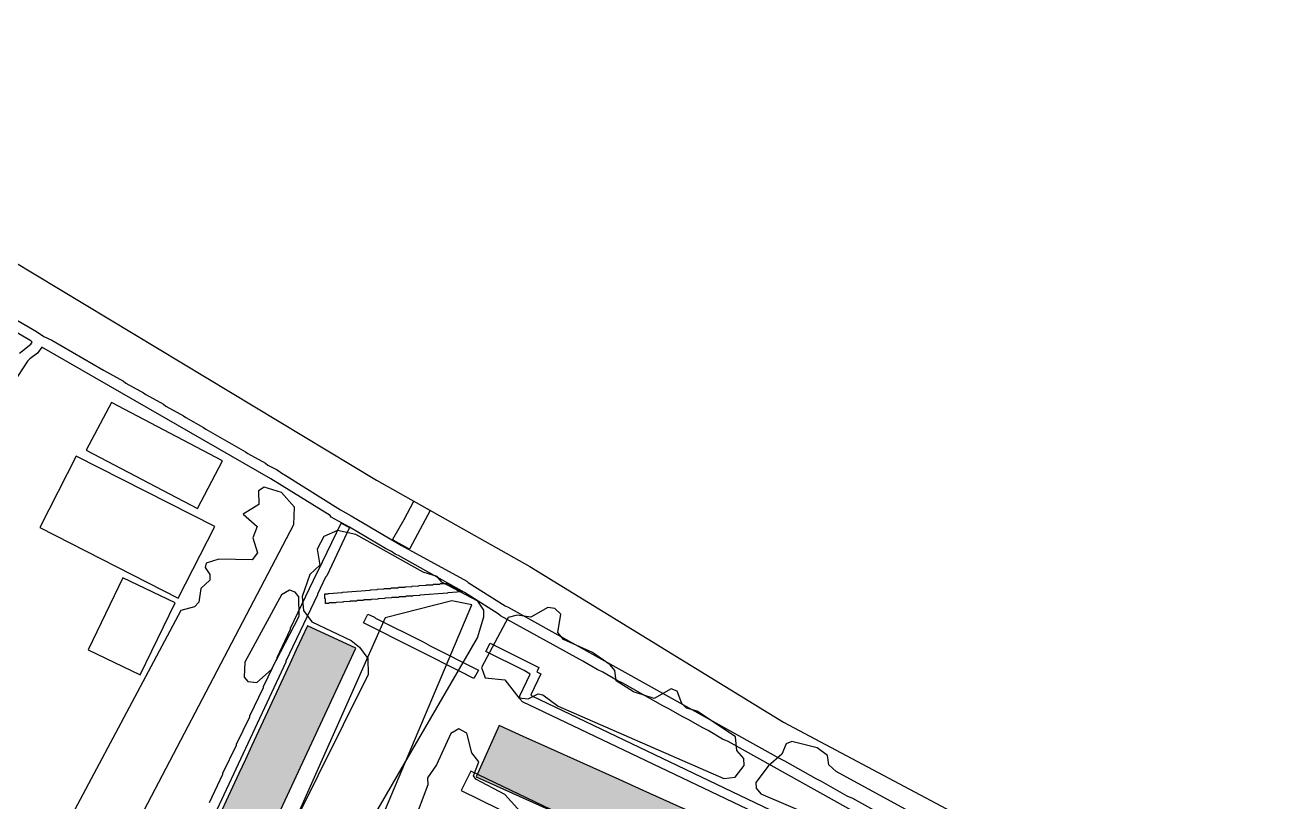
# Model space of a CAD drawing. Extents: x 1764 to 2708, y -3066 to -2278.
# Drawn here: x 2049.9 to 2324.5, y -2446.9 to -2277.8 of the extents above; entities that cross this region are included whole.
import ezdxf

# ---------------------------------------------------------------- set-up
doc = ezdxf.new("R2010")
doc.units = 0
for name, color, linetype in [('DOR_DOROZHKA', 40, 'CONTINUOUS'), ('DOR_PEREHOD', 9, 'CONTINUOUS'), ('DOR_TROTUAR', 8, 'CONTINUOUS'), ('GRANICA_UCHASTKA', 7, 'CONTINUOUS'), ('PL_SPORT', 5, 'CONTINUOUS'), ('ZDANIYA', 250, 'CONTINUOUS'), ('ZDANIYA_ZALIVKA', 251, 'CONTINUOUS'), ('ZEL_LES_DREVESNYE', 94, 'CONTINUOUS'), ('ZEL_SPUTNIK_DOP', 40, 'CONTINUOUS'), ('ZEL_YANDEX_SHEMA', 92, 'CONTINUOUS')]:
    doc.layers.add(name, color=color, linetype=linetype)

msp = doc.modelspace()

# ---------------------------------------------------------------- linework, layer by layer
at = {"layer": 'DOR_DOROZHKA'}
for points in [[(2090.068, -2447.071), (2093.041, -2440.906), (2093.037, -2440.706), (2096.01, -2434.541), (2096.006, -2434.341), (2098.883, -2428.378), (2098.879, -2428.177), (2101.852, -2422.012), (2101.847, -2421.812), (2104.82, -2415.647), (2104.816, -2415.447), (2107.789, -2409.282), (2107.785, -2409.082), (2113.535, -2396.956), (2113.731, -2396.752), (2118.814, -2386.241), (2120.635, -2387.203), (2115.652, -2397.712), (2115.358, -2398.019), (2113.633, -2401.656), (2113.637, -2401.856), (2106.735, -2416.308), (2106.739, -2416.508), (2077.143, -2479.757)], [(2215.24, -2452.264), (2158.345, -2425.136), (2157.731, -2424.449), (2157.718, -2423.849), (2160.02, -2419.098), (2158.703, -2418.325), (2150.313, -2414.198), (2151.276, -2412.377), (2161.891, -2417.658), (2161.41, -2418.569), (2162.32, -2419.05), (2160.114, -2423.599), (2160.318, -2423.794), (2227.32, -2455.814)]]:
    msp.add_lwpolyline(points, dxfattribs=at)
for points in [[(2115.254, -2402.623), (2115.233, -2401.623), (2115.933, -2401.609), (2116.031, -2401.506), (2119.029, -2401.344), (2119.127, -2401.242), (2125.121, -2400.817), (2125.219, -2400.714), (2126.62, -2400.685), (2126.717, -2400.583), (2128.118, -2400.554), (2128.215, -2400.452), (2129.616, -2400.423), (2129.713, -2400.321), (2131.214, -2400.289), (2131.311, -2400.187), (2132.712, -2400.158), (2132.81, -2400.056), (2134.21, -2400.027), (2134.308, -2399.925), (2135.708, -2399.895), (2135.806, -2399.793), (2137.306, -2399.762), (2137.404, -2399.66), (2138.804, -2399.631), (2138.902, -2399.529), (2140.302, -2399.499), (2140.4, -2399.397), (2142, -2399.364), (2145.038, -2401.101), (2145.04, -2401.201), (2142.041, -2401.364), (2141.944, -2401.466), (2135.949, -2401.891), (2135.851, -2401.993), (2134.451, -2402.023), (2134.353, -2402.125), (2132.953, -2402.154), (2132.855, -2402.256), (2131.455, -2402.285), (2131.357, -2402.387), (2129.857, -2402.419), (2129.759, -2402.521), (2128.359, -2402.55), (2128.261, -2402.652), (2126.861, -2402.681), (2126.763, -2402.783), (2125.363, -2402.813), (2125.265, -2402.915), (2123.765, -2402.946), (2123.667, -2403.048), (2122.267, -2403.077), (2122.169, -2403.179), (2120.769, -2403.208), (2120.671, -2403.311), (2119.271, -2403.34), (2119.173, -2403.442), (2117.673, -2403.473), (2117.575, -2403.575), (2116.175, -2403.604), (2116.077, -2403.707), (2115.377, -2403.721), (2115.356, -2402.721)], [(2147.734, -2420.055), (2146.117, -2419.288), (2145.913, -2419.092), (2123.669, -2407.95), (2124.63, -2406.029), (2126.045, -2406.7), (2126.249, -2406.896), (2136.662, -2412.082), (2138.181, -2412.95), (2148.697, -2418.234)]]:
    msp.add_lwpolyline(points, close=True, dxfattribs=at)
at = {"layer": 'DOR_PEREHOD'}
msp.add_lwpolyline([(2133.539, -2391.837), (2130.097, -2389.907), (2130.092, -2389.707), (2132.505, -2385.455), (2134.622, -2381.409), (2138.166, -2383.436), (2133.736, -2391.732)], close=True, dxfattribs=at)
at = {"layer": 'DOR_TROTUAR'}
for points in [[(1992.556, -2309.734), (2052.411, -2344.504), (2054.034, -2345.571), (2055.751, -2346.335), (2066.993, -2352.904), (2071.346, -2355.315), (2071.854, -2355.704), (2075.7, -2357.825), (2076.209, -2358.215), (2080.055, -2360.336), (2080.563, -2360.725), (2084.409, -2362.846), (2084.918, -2363.236), (2088.764, -2365.357), (2089.272, -2365.746), (2097.979, -2370.667), (2098.488, -2371.057), (2102.334, -2373.178), (2102.842, -2373.567), (2104.865, -2374.626), (2106.084, -2375.501), (2106.386, -2375.594), (2118.654, -2383.343), (2120.981, -2384.595), (2131.922, -2391.07), (2146.192, -2398.876), (2146.498, -2399.17), (2154.507, -2404.206), (2155.213, -2404.491), (2214.229, -2437.377), (2215.441, -2437.952), (2222.225, -2441.813), (2223.438, -2442.388), (2229.007, -2445.573), (2230.22, -2446.148), (2261.802, -2463.699)], [(2048.706, -2349.184), (2051.167, -2347.231), (2051.459, -2346.825), (2051.152, -2346.531), (1990.891, -2311.47)], [(2258.216, -2464.474), (2203.149, -2433.807), (2201.936, -2433.232), (2198.796, -2431.396), (2197.584, -2430.821), (2194.444, -2428.986), (2193.231, -2428.411), (2190.091, -2426.575), (2188.879, -2426), (2180.172, -2421.079), (2178.959, -2420.504), (2175.819, -2418.669), (2174.607, -2418.094), (2171.467, -2416.258), (2153.553, -2406.427), (2153.042, -2405.937), (2145.642, -2401.289), (2131.268, -2393.285), (2130.561, -2392.999), (2129.749, -2392.416), (2128.434, -2391.743), (2120.633, -2387.103), (2116.585, -2384.886), (2116.379, -2384.591), (2103.505, -2376.555), (2053.582, -2347.881), (2052.609, -2349.202), (2050.934, -2350.438), (2050.444, -2350.948), (2047.342, -2355.715)]]:
    msp.add_lwpolyline(points, dxfattribs=at)
at = {"layer": 'GRANICA_UCHASTKA'}
msp.add_lwpolyline([(1926.759, -2800.754), (1827.251, -2754.806), (1784.258, -2732.19), (1772.163, -2727.94), (1765.069, -2723.586), (1764.454, -2718.096), (1771.673, -2704.439), (1818.694, -2584.398), (1873.903, -2449.178), (1905.434, -2377.985), (1929.393, -2327.46), (1949.623, -2290.019), (1958.384, -2278.331), (1960.873, -2277.779), (1971.531, -2285.06), (2004.429, -2303.383), (2126.523, -2376.875), (2159.932, -2395.688), (2215.166, -2429.554), (2323.925, -2487.316), (2371.513, -2514.337)], dxfattribs=at)
at = {"layer": 'PL_SPORT'}
for points in [[(2063.253, -2370.332), (2087.464, -2383.065), (2092.964, -2372.646), (2068.753, -2359.913)], [(2061.061, -2371.623), (2053.104, -2387.196), (2083.284, -2402.547), (2091.234, -2386.985)], [(2063.655, -2413.775), (2075.018, -2419.245), (2082.591, -2403.583), (2071.221, -2398.112)]]:
    msp.add_lwpolyline(points, close=True, dxfattribs=at)
at = {"layer": 'ZDANIYA'}
for points in [[(2088.605, -2457.686), (2087.159, -2460.791), (2080.392, -2475.322), (2079.015, -2478.278), (2077.546, -2481.432), (2071.222, -2495.013), (2069.829, -2498.003), (2068.376, -2501.123), (2064.305, -2509.865), (2074.829, -2514.766), (2122.004, -2413.467), (2111.48, -2408.566), (2109.024, -2413.84), (2107.601, -2416.895), (2106.178, -2419.95), (2099.347, -2434.619), (2097.925, -2437.673), (2096.502, -2440.729), (2090.004, -2454.681)], [(2225.435, -2462.819), (2220.059, -2460.399), (2205.159, -2453.69), (2199.807, -2451.281), (2184.64, -2444.452), (2179.359, -2442.074), (2163.813, -2435.074), (2158.461, -2432.665), (2153.24, -2430.314), (2148.228, -2441.446), (2230.592, -2478.525), (2231.771, -2475.906), (2232.318, -2474.691), (2232.974, -2473.233), (2233.632, -2471.774), (2234.288, -2470.315), (2234.945, -2468.856), (2235.602, -2467.397)]]:
    msp.add_lwpolyline(points, close=True, dxfattribs=at)
at = {"layer": 'ZDANIYA_ZALIVKA'}
for points in [[(2109.198, -2413.467), (2122.004, -2413.467), (2111.48, -2408.566)], [(2107.601, -2416.895), (2120.408, -2416.895), (2109.024, -2413.84), (2121.83, -2413.84)], [(2109.024, -2413.84), (2121.83, -2413.84), (2109.198, -2413.467), (2122.004, -2413.467)], [(2106.178, -2419.95), (2118.985, -2419.95), (2107.601, -2416.895), (2120.408, -2416.895)], [(2099.347, -2434.619), (2112.154, -2434.619), (2106.178, -2419.95), (2118.985, -2419.95)], [(2152.182, -2432.665), (2158.461, -2432.665), (2153.24, -2430.314)], [(2097.925, -2437.673), (2110.731, -2437.673), (2099.347, -2434.619), (2112.154, -2434.619)], [(2151.097, -2435.074), (2163.813, -2435.074), (2152.182, -2432.665), (2158.461, -2432.665)], [(2096.502, -2440.729), (2109.308, -2440.729), (2097.925, -2437.673), (2110.731, -2437.673)], [(2148.228, -2441.446), (2177.964, -2441.446), (2151.097, -2435.074), (2163.813, -2435.074)], [(2090.004, -2454.681), (2102.811, -2454.681), (2096.502, -2440.729), (2109.308, -2440.729)], [(2149.623, -2442.074), (2179.359, -2442.074), (2148.228, -2441.446), (2177.964, -2441.446)], [(2154.905, -2444.452), (2184.64, -2444.452), (2149.623, -2442.074), (2179.359, -2442.074)], [(2170.075, -2451.281), (2199.807, -2451.281), (2154.905, -2444.452), (2184.64, -2444.452)]]:
    msp.add_solid(points, dxfattribs=at)
at = {"layer": 'ZEL_LES_DREVESNYE'}
for points in [[(2142.915, -2403.166), (2128.389, -2406.87), (2079.723, -2516.23), (2094.92, -2522.469), (2105.901, -2501.909), (2147.31, -2404.014)], [(2298.536, -2538.603), (2304.445, -2526.136), (2263.75, -2507.41), (2224.755, -2489.04), (2229.241, -2479.6), (2147.091, -2440.209), (2144.974, -2444.428), (2190.031, -2466.552), (2240.918, -2511.567), (2250.645, -2514.698)]]:
    msp.add_lwpolyline(points, close=True, dxfattribs=at)
at = {"layer": 'ZEL_SPUTNIK_DOP'}
for points in [[(2108.773, -2401.258), (2107.512, -2400.784), (2105.783, -2401.82), (2097.835, -2416.493), (2097.653, -2419.749), (2098.424, -2420.733), (2100.429, -2420.941), (2103.622, -2418.123), (2109.632, -2406.492), (2109.544, -2402.242)], [(2149.386, -2417.669), (2150.183, -2419.904), (2154.443, -2420.315), (2157.527, -2424.253), (2159.532, -2424.461), (2161.762, -2423.414), (2162.767, -2423.643), (2166.069, -2426.076), (2202.166, -2441.831), (2204.661, -2441.529), (2206.609, -2438.987), (2206.578, -2437.487), (2205.041, -2435.768), (2204.728, -2432.773), (2196.358, -2427.195), (2194.092, -2426.492), (2193.071, -2425.512), (2192.014, -2422.783), (2190.753, -2422.309), (2187.045, -2424.387), (2182.513, -2422.981), (2178.711, -2420.559), (2178.414, -2418.314), (2177.388, -2417.085), (2173.58, -2414.413), (2167.267, -2411.543), (2165.986, -2410.069), (2166.652, -2406.053), (2165.376, -2404.829), (2163.871, -2404.611), (2160.162, -2406.689), (2157.151, -2406.251), (2155.162, -2406.793)]]:
    msp.add_lwpolyline(points, close=True, dxfattribs=at)
for points in [[(2161.377, -2452.937), (2154.465, -2445.327), (2148.141, -2441.957), (2147.626, -2441.218), (2148.813, -2438.191), (2147.271, -2436.223), (2146.183, -2431.993), (2144.412, -2431.03), (2142.682, -2432.066), (2139.573, -2438.884), (2137.63, -2441.676), (2137.661, -2443.176), (2134.583, -2451.495)], [(2249.67, -2452.846), (2226.647, -2440.32), (2225.115, -2438.851), (2224.824, -2436.856), (2222.537, -2435.153), (2217.005, -2433.768), (2215.766, -2434.294), (2214.813, -2436.565), (2211.865, -2439.127), (2209.187, -2442.685), (2209.213, -2443.935), (2210.24, -2445.164), (2228.158, -2452.795)]]:
    msp.add_lwpolyline(points, dxfattribs=at)
at = {"layer": 'ZEL_YANDEX_SHEMA'}
for points in [[(2063.964, -2471.477), (2108.465, -2386.506), (2108.637, -2382.751), (2105.819, -2379.558), (2102.043, -2378.386), (2100.808, -2379.162), (2100.871, -2382.163), (2097.412, -2384.236), (2100.47, -2386.923), (2099.522, -2389.444), (2100.59, -2392.674), (2099.371, -2394.2), (2092.115, -2394.101), (2089.381, -2394.909), (2089.152, -2395.914), (2090.183, -2397.393), (2090.209, -2398.643), (2088.245, -2400.435), (2087.808, -2403.446), (2086.829, -2404.467), (2083.844, -2405.279), (2050.625, -2467.503)], [(2125.562, -2450.683), (2148.5, -2411.184), (2149.906, -2406.653), (2149.875, -2405.153), (2148.583, -2403.179), (2140.744, -2399.09), (2139.718, -2397.861), (2136.697, -2396.923), (2122.018, -2388.725), (2117.997, -2387.808), (2115.023, -2389.121), (2113.58, -2391.903), (2114.153, -2395.392), (2111.945, -2397.439), (2110.294, -2402.226), (2110.606, -2405.221), (2112.409, -2407.685), (2120.998, -2411.758), (2122.779, -2413.222), (2124.582, -2415.685), (2124.655, -2419.186), (2075.445, -2518.262)]]:
    msp.add_lwpolyline(points, dxfattribs=at)

doc.saveas('drawing.dxf')
